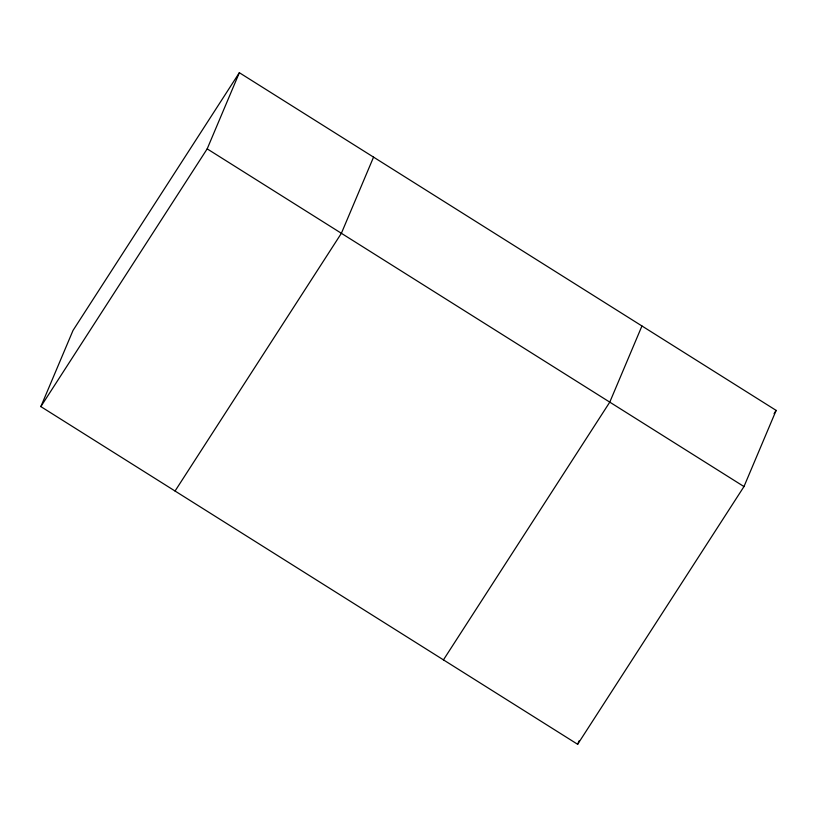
<?xml version="1.0" encoding="UTF-8"?>
<svg xmlns="http://www.w3.org/2000/svg" width="817" height="817" viewBox="0 0 817 817"><rect width="100%" height="100%" fill="white"/><g stroke="black" fill="none" stroke-linecap="round" stroke-linejoin="round"><path stroke-width="1.23" d="M40.85 406.6L73.019 330.436L239.35 72.703L776.15 410.4L743.981 486.564L577.65 744.297L40.85 406.6L207.181 148.868L239.35 72.703M373.553 157.13L341.383 233.294L175.052 491.027M641.948 325.973L609.778 402.138L443.447 659.87M577.65 744.297L579.13 740.784M774.077 413.606L776.15 410.4M207.181 148.868L743.981 486.564"/></g></svg>
